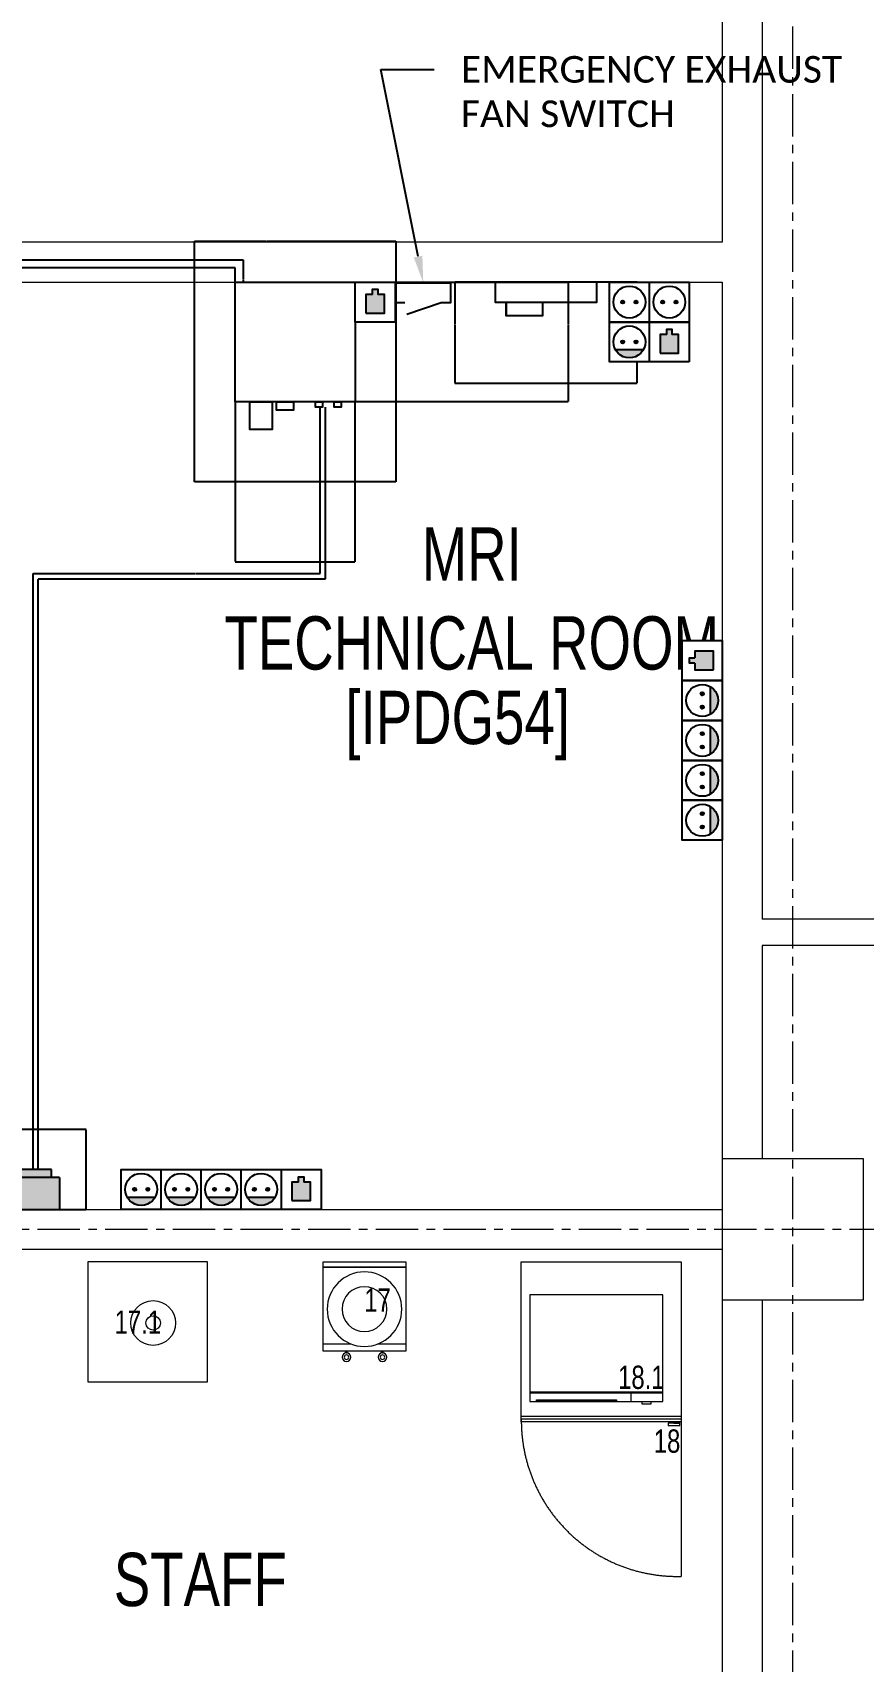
# Model space of a CAD drawing. Header units: millimetres. Extents: x 26027 to 581921, y 7230 to 233891.
# Drawn here: x 462997 to 466116, y 140724 to 146837 of the extents above; entities that cross this region are included whole.
import ezdxf
from ezdxf import colors
from ezdxf.entities.mleader import LeaderData, LeaderLine
from ezdxf.math import Vec2, Vec3

# ---------------------------------------------------------------- set-up
doc = ezdxf.new("R2010")
doc.units = ezdxf.units.MM
doc.header["$LTSCALE"] = 5
doc.set_wipeout_variables(frame=1)
for name, pattern in [('CACHE', [0.375, 0.25, -0.125]), ('CENTER', [50.8, 31.75, -6.35, 6.35, -6.35]), ('DASHED', [0.75, 0.5, -0.25]), ('FANTOME', [2.5, 1.25, -0.25, 0.25, -0.25, 0.25, -0.25])]:
    doc.linetypes.add(name, pattern=pattern)
for name, color, linetype, lineweight in [('72_EGR_BASE_TEXT', 7, 'Continuous', 5), ('LOADING', 163, 'Continuous', 5), ('Medical Equipment and Furniture', 163, 'Continuous', 0), ('Structure', 20, 'Continuous', 5), ('Walls', 32, 'Continuous', 5)]:
    doc.layers.add(name, color=color, linetype=linetype, lineweight=lineweight)
for name, color, linetype in [('axes', 9, 'Continuous'), ('GE-CLEARANCE', 83, 'FANTOME'), ('GE-ELEC_EQUIPMENT', 232, 'Continuous'), ('GE-EQUIPMENT', 140, 'Continuous'), ('GE-EQUIPMENT_INSERTION', 140, 'Continuous'), ('GE-EQUIPMENT_OUTLINE', 131, 'CACHE'), ('GE-STRUCTURAL_ELEMENTS_CEILING', 204, 'CACHE')]:
    doc.layers.add(name, color=color, linetype=linetype)
doc.layers.add('E-POWR', color=7, linetype='Continuous', lineweight=9, true_color=0x4e7e3e)
doc.layers.add('EXF', color=7, linetype='Continuous', lineweight=0, true_color=0x4e7e3e)
doc.layers.add('GE-DESIGNER_WARNING', color=1, linetype='Continuous', plot=False)
doc.styles.get("Standard").update_dxf_attribs({"font": 'calibri.ttf'})
doc.styles.add('X3G_ENTITY_257CFD', font='swisscl.ttf', dxfattribs={"height": 200})
doc.styles.add('X3G_ENTITY_2587EA', font='swisscl.ttf', dxfattribs={"height": 200})

# ---------------------------------------------------------------- blocks, each defined once
blk = doc.blocks.new('WATER DISPENSER1')
at = {"layer": 'LOADING'}
for p, q in [((39.296, -0.3448), (39.1904, -0.3448)), ((39.5004, -0.3448), (39.3949, -0.3448))]:
    blk.add_line(p, q, dxfattribs=at)
blk.add_lwpolyline([(39.5004, -0.6333), (39.5004, -0.3183), (39.1904, -0.3183), (39.1904, -0.6333), (39.5004, -0.6333)], dxfattribs=at)
for points in [[(39.2749, -0.3183), (39.278, -0.3183), (39.278, -0.3118), (39.2749, -0.3118)], [(39.281, -0.3183), (39.278, -0.3183), (39.278, -0.3118), (39.281, -0.3118)], [(39.4098, -0.3183), (39.4129, -0.3183), (39.4129, -0.3118), (39.4098, -0.3118)], [(39.416, -0.3183), (39.4129, -0.3183), (39.4129, -0.3118), (39.416, -0.3118)], [(39.5004, -0.6333), (39.1904, -0.6333), (39.1904, -0.6529), (39.5004, -0.6529)]]:
    blk.add_lwpolyline(points, close=True, dxfattribs=at)
for centre, radius in [((39.278, -0.2956), 0.0161), ((39.278, -0.2956), 0.00834), ((39.4129, -0.2956), 0.0161), ((39.4129, -0.2956), 0.00834), ((39.3454, -0.4758), 0.14), ((39.3454, -0.4758), 0.084)]:
    blk.add_circle(centre, radius, dxfattribs=at)
blk = doc.blocks.new('MICROWAVE')
at = {"layer": 'LOADING'}
for p, q in [((35.6883, -3.5368), (35.7218, -3.5368)), ((35.6883, -3.5463), (35.6883, -3.5368)), ((35.7218, -3.5368), (35.7218, -3.5463)), ((35.6435, -3.5463), (35.6435, -3.9463)), ((36.1435, -3.5463), (35.6435, -3.5463)), ((35.6435, -3.5771), (36.1435, -3.5771)), ((35.6435, -3.5783), (36.1435, -3.5783)), ((35.6435, -3.5796), (36.1435, -3.5796)), ((35.6435, -3.5808), (36.1435, -3.5808)), ((35.7218, -3.5463), (35.6883, -3.5463)), ((35.7624, -3.5463), (35.7624, -3.5771)), ((35.818, -3.5463), (36.1181, -3.5463)), ((35.818, -3.5523), (35.818, -3.5463)), ((36.1181, -3.5523), (35.818, -3.5523)), ((36.1181, -3.5463), (36.1181, -3.5523)), ((36.1435, -3.9463), (36.1435, -3.5463)), ((35.6435, -3.9463), (36.1435, -3.9463))]:
    blk.add_line(p, q, dxfattribs=at)
blk = doc.blocks.new('UNDER COUNTER FRIDGE')
at = {"layer": 'LOADING', "ltscale": 10}
blk.add_line((35.575, -3.49), (35.575, -2.89), dxfattribs=at)
at = {"layer": 'LOADING'}
for p, q in [((35.575, -3.47), (36.175, -3.47)), ((35.575, -4.07), (35.575, -3.47)), ((35.575, -3.48), (36.175, -3.48)), ((36.175, -3.47), (36.175, -4.07)), ((35.575, -3.49), (36.175, -3.49)), ((36.175, -4.07), (35.575, -4.07))]:
    blk.add_line(p, q, dxfattribs=at)
for points in [[(35.58, -3.4648), (35.6243, -3.4648), (35.6243, -3.4564), (35.58, -3.4564)], [(35.58, -3.47), (35.6031, -3.47), (35.6031, -3.4648), (35.58, -3.4648)]]:
    blk.add_lwpolyline(points, close=True, dxfattribs=at)
at = {"layer": 'LOADING', "linetype": 'DASHED', "ltscale": 10}
blk.add_arc((35.5899, -3.475), 0.5852, 359.51044, 91.45249, dxfattribs=at)
blk = doc.blocks.new('GE-EUR00431')
at = {"layer": 'GE-CLEARANCE'}
for p, q in [((225, 0), (1025, 0)), ((1025, 0), (1025, -450)), ((-225, -450), (-225, -1050)), ((1025, -450), (225, -450)), ((225, -1050), (225, -450)), ((-225, -1050), (225, -1050))]:
    blk.add_line(p, q, dxfattribs=at)
at = {"layer": 'GE-DESIGNER_WARNING', "linetype": 'FANTOME'}
blk.add_lwpolyline([(-378, -750), (-378, 153), (378, 153), (378, -750)], close=True, dxfattribs=at)
at = {"layer": 'GE-EQUIPMENT'}
for p, q in [((-225, -450), (-225, 0)), ((-225, 0), (225, 0)), ((225, 0), (225, -450)), ((225, -450), (-225, -450))]:
    blk.add_line(p, q, dxfattribs=at)
at = {"layer": 'GE-EQUIPMENT', "color": 140}
for points in [[(-170.5, -450), (-86.3, -450), (-86.3, -553), (-170.5, -553)], [(-69.3, -450), (-6.1, -450), (-6.1, -481.4), (-69.3, -481.4)], [(76.1, -450), (102.4, -450), (102.4, -469.2), (76.1, -469.2)], [(146.4, -450), (172.7, -450), (172.7, -469.2), (146.4, -469.2)]]:
    blk.add_lwpolyline(points, close=True, dxfattribs=at)
at = {"layer": 'GE-EQUIPMENT_OUTLINE'}
for p, q in [((-225, 0), (225, 0)), ((-225, -450), (-225, 0)), ((225, 0), (225, -450)), ((225, -450), (-225, -450))]:
    blk.add_line(p, q, dxfattribs=at)
blk = doc.blocks.new('GE-230V_PLUG_1_50')
blk.add_wipeout([(0, 150), (150, 150), (150, 0), (0, 0)]).dxf.layer = 'GE-ELEC_EQUIPMENT'
at = {"layer": 'GE-ELEC_EQUIPMENT'}
h = blk.add_hatch(color=256, dxfattribs=at)
h.dxf.hatch_style = 1
h.paths.add_polyline_path([(56, 75, 1), (44, 75, 1)])
h.paths.add_polyline_path([(106, 75, 1), (94, 75, 1)])
blk.add_lwpolyline([(150, 0), (0, 0), (0, 150), (150, 150), (150, 0)], dxfattribs=at)
for centre, radius in [((75, 75), 60), ((50, 75), 6), ((100, 75), 6)]:
    blk.add_circle(centre, radius, dxfattribs=at)
blk = doc.blocks.new('GE-PLUG_RESCUE_CURRENT_1_50')
blk.add_wipeout([(0, 150), (150, 150), (150, 0), (0, 0)]).dxf.layer = 'GE-ELEC_EQUIPMENT'
at = {"layer": 'GE-ELEC_EQUIPMENT'}
h = blk.add_hatch(color=256, dxfattribs=at)
h.dxf.hatch_style = 1
h.paths.add_polyline_path([(56, 75, 1), (44, 75, 1)])
h.paths.add_polyline_path([(106, 75, 1), (94, 75, 1)])
h = blk.add_hatch(color=256, dxfattribs=at)
h.dxf.hatch_style = 1
h.paths.add_polyline_path([(127, 45), (23, 45, 0.57735)])
blk.add_line((127, 45), (23, 45), dxfattribs=at)
blk.add_lwpolyline([(150, 0), (0, 0), (0, 150), (150, 150), (150, 0)], dxfattribs=at)
for centre, radius in [((75, 75), 60), ((50, 75), 6), ((100, 75), 6)]:
    blk.add_circle(centre, radius, dxfattribs=at)
blk = doc.blocks.new('GE-RJ45_1_50')
blk.add_wipeout([(0, 150), (150, 150), (150, 0), (0, 0)]).dxf.layer = 'GE-ELEC_EQUIPMENT'
at = {"layer": 'GE-ELEC_EQUIPMENT'}
h = blk.add_hatch(color=256, dxfattribs=at)
h.dxf.hatch_style = 1
h.paths.add_polyline_path([(110, 102.7), (85, 102.7), (85, 122.7), (65, 122.7), (65, 102.7), (40, 102.7), (40, 32.7), (110, 32.7)])
for points in [[(150, 0), (0, 0), (0, 150), (150, 150), (150, 0)], [(65, 102.7), (65, 122.7), (85, 122.7), (85, 102.7)], [(40, 32.7), (110, 32.7), (110, 102.7), (85, 102.7)], [(65, 102.7), (40, 102.7), (40, 32.7)]]:
    blk.add_lwpolyline(points, dxfattribs=at)
blk = doc.blocks.new('GE-EUR03428')
at = {"layer": 'GE-CLEARANCE'}
blk.add_lwpolyline([(-342.5, 0), (-342.5, -379.1), (342.5, -379.1), (342.5, 0)], close=True, dxfattribs=at)
at = {"layer": 'GE-EQUIPMENT'}
blk.add_line((-149.1, -76), (-149.1, -127), dxfattribs=at)
for points in [[(-190.5, 0), (-190.5, -76), (190.5, -76), (190.5, 0)], [(-149.1, -76), (-13.3, -76), (-13.3, -127), (-149.1, -127)]]:
    blk.add_lwpolyline(points, close=True, dxfattribs=at)
at = {"layer": 'GE-EQUIPMENT_OUTLINE'}
blk.add_line((-149.1, -76), (-149.1, -127), dxfattribs=at)
for points in [[(-190.5, 0), (-190.5, -76), (190.5, -76), (190.5, 0)], [(-149.1, -76), (-13.3, -76), (-13.3, -127), (-149.1, -127)]]:
    blk.add_lwpolyline(points, close=True, dxfattribs=at)
at = {"layer": 'GE-ELEC_EQUIPMENT'}
blk.add_blockref('GE-230V_PLUG_1_50', (238, -150), dxfattribs=at)
blk.add_blockref('GE-230V_PLUG_1_50', (388, -150), dxfattribs=at)
blk.add_blockref('GE-PLUG_RESCUE_CURRENT_1_50', (238, -300), dxfattribs=at)
blk.add_blockref('GE-RJ45_1_50', (388, -300), dxfattribs=at)
blk = doc.blocks.new('WATER_BACKUP')
at = {"layer": 'GE-STRUCTURAL_ELEMENTS_CEILING', "transparency": 33554687}
h = blk.add_hatch(color=255, dxfattribs=at)
h.dxf.hatch_style = 1
h.paths.add_polyline_path([(150, -730), (120, -730), (120, -700), (0, -700), (0, -900), (120, -900), (120, -870), (150, -870)])
edge = h.paths.add_edge_path()
edge.add_ellipse((88.3, -391.7), major_axis=(67.5, 0), ratio=0.321932, start_angle=0, end_angle=114.05837)
edge.add_line((60.7, -371.8), (60.7, -217.4))
edge.add_arc((40.7, -217.4), 20, 0, 180)
edge.add_line((20.7, -217.4), (20.7, -426.8))
edge.add_line((20.7, -426.8), (0, -426.8))
edge.add_line((0, -426.8), (0, -514.3))
edge.add_line((0, -514.3), (20.7, -514.3))
edge.add_line((20.7, -514.3), (20.7, -632.7))
edge.add_arc((40.7, -632.7), 20, 180, 360)
edge.add_line((60.7, -632.7), (60.7, -572.6))
edge.add_ellipse((88.3, -552.8), major_axis=(67.5, 0), ratio=0.321932, start_angle=245.94163, end_angle=360)
edge.add_line((155.8, -552.8), (155.8, -391.7))
at = {"layer": 'GE-STRUCTURAL_ELEMENTS_CEILING', "color": 232}
for p, q in [((20.7, -217.4), (20.7, -632.7)), ((60.7, -217.4), (60.7, -371.8)), ((25.7, -350.7), (25.7, -333.4)), ((25.7, -333.4), (40.7, -342.1)), ((40.7, -342.1), (25.7, -350.7)), ((32.1, -327.1), (49.4, -327.1)), ((40.7, -342.1), (32.1, -327.1)), ((49.4, -327.1), (40.7, -342.1)), ((40.7, -342.1), (55.7, -333.4)), ((55.7, -350.7), (40.7, -342.1)), ((55.7, -333.4), (55.7, -350.7)), ((37.6, -391.7), (37.6, -552.8)), ((53.7, -391.7), (53.7, -552.8)), ((71, -391.7), (71, -552.8)), ((88.3, -391.7), (88.3, -552.8)), ((107.4, -391.7), (107.4, -552.8)), ((123.4, -391.7), (123.4, -552.8)), ((140.7, -391.7), (140.7, -552.8)), ((60.7, -572.6), (60.7, -632.7)), ((120, -700), (0, -700)), ((0, -700), (0, -900)), ((120, -700), (120, -730)), ((120, -730), (150, -730)), ((120, -870), (120, -730)), ((150, -870), (150, -730)), ((120, -900), (0, -900)), ((120, -900), (120, -870)), ((120, -870), (150, -870))]:
    blk.add_line(p, q, dxfattribs=at)
at = {"layer": 'GE-STRUCTURAL_ELEMENTS_CEILING', "color": 83, "linetype": 'FANTOME'}
blk.add_lwpolyline([(300, -1000), (300, 0), (0, 0), (0, -1000)], close=True, dxfattribs=at)
at = {"layer": 'GE-STRUCTURAL_ELEMENTS_CEILING', "color": 232}
for points in [[(20.7, -514.3), (0, -514.3), (0, -426.8), (20.7, -426.8)], [(20.7, -391.7), (155.8, -391.7), (155.8, -552.8), (20.7, -552.8)]]:
    blk.add_lwpolyline(points, close=True, dxfattribs=at)
for centre in [(40.7, -217.4), (40.7, -632.7)]:
    blk.add_circle(centre, 20, dxfattribs=at)
blk.add_ellipse((88.3, -391.7), major_axis=(67.5, 0), ratio=0.321932, start_param=0, end_param=3.141593, dxfattribs=at)
at = {"layer": 'GE-STRUCTURAL_ELEMENTS_CEILING', "color": 232, "extrusion": (0, 0, -1)}
blk.add_ellipse((88.3, -552.8), major_axis=(67.5, 0), ratio=0.321932, start_param=0, end_param=3.141593, dxfattribs=at)

msp = doc.modelspace()

# ---------------------------------------------------------------- linework, layer by layer
at = {"layer": 'axes', "linetype": 'CENTER', "lineweight": 0}
for p, q in [((465850.8, 120285.6, 2.4), (465850.8, 230891.1, 2.4)), ((581030.5, 142345.3, 2.4), (449113.3, 142345.3, 2.4))]:
    msp.add_line(p, q, dxfattribs=at)
at = {"layer": 'GE-STRUCTURAL_ELEMENTS_CEILING', "color": 232, "linetype": 'CACHE', "elevation": 2.4}
for points in [[(462998.5, 142570.3), (462998.5, 144807), (464076.5, 144807), (464076.5, 145431.8)], [(463018.5, 142570.3), (463018.5, 144787), (464096.5, 144787), (464096.5, 145431.8)]]:
    msp.add_lwpolyline(points, dxfattribs=at)
at = {"layer": 'Medical Equipment and Furniture', "elevation": 0}
msp.add_lwpolyline([(463204.1, 141772.9), (463654.1, 141772.9), (463654.1, 142222.9), (463204.1, 142222.9)], close=True, dxfattribs=at)
at = {"layer": 'Medical Equipment and Furniture'}
for radius in [84, 27.1]:
    msp.add_circle((463449.6, 141993.9, 0), radius, dxfattribs=at)
at = {"layer": 'Structure', "elevation": 2.4}
msp.add_lwpolyline([(465585.8, 142080.3), (466115.8, 142080.3), (466115.8, 142610.3), (465585.8, 142610.3)], close=True, dxfattribs=at)
at = {"layer": 'Walls'}
for p, q in [((471435.8, 143510.1, 2.4), (465735.8, 143510.1, 2.4)), ((471435.8, 143410.1, 2.4), (465735.8, 143410.1, 2.4))]:
    msp.add_line(p, q, dxfattribs=at)
at = {"layer": 'Walls', "elevation": 2.4}
for points in [[(465585.8, 147780.3), (465585.8, 146050.9), (462198.5, 146050.9)], [(465735.8, 147780.3), (465735.8, 143510.1)], [(462198.5, 145900.9), (465585.8, 145900.9), (465585.8, 142610.3)], [(465735.8, 143410.1), (465735.8, 142610.3)], [(458385.8, 140457.8), (458385.8, 140774.9), (461973.5, 140775.3), (461973.5, 142420.3), (465585.8, 142420.3)], [(465585.8, 142270.3), (462198.5, 142270.3), (462198.5, 140450.3)], [(465585.8, 142080.3), (465585.8, 139308.5)], [(465735.8, 142080.3), (465735.8, 139308.5)]]:
    msp.add_lwpolyline(points, dxfattribs=at)

# ---------------------------------------------------------------- block references
at = {"layer": 'GE-EQUIPMENT_INSERTION'}
msp.add_blockref('GE-EUR00431', (463982.4, 145900.9, 2.4), dxfattribs=at)
at = {"layer": 'GE-EQUIPMENT_INSERTION', "rotation": 89.99999999999999}
msp.add_blockref('WATER_BACKUP', (462198.5, 142420.3, 2.4), dxfattribs=at)
at = {"layer": 'Medical Equipment and Furniture', "yscale": 1000, "zscale": 1000, "rotation": 180}
for name, p, xscale in [('WATER DISPENSER1', (424897.4, 141570, 0), -1000), ('UNDER COUNTER FRIDGE', (501006.6, 138152.9, 0), 1000), ('MICROWAVE', (501006.6, 138152.9, 0), 1000)]:
    msp.add_blockref(name, p, dxfattribs=dict(at, xscale=xscale))

# ---------------------------------------------------------------- texts
at = {"layer": '72_EGR_BASE_TEXT', "char_height": 200, "attachment_point": 2, "style": 'X3G_ENTITY_2587EA'}
for s, insert in [('MRI^JTECHNICAL ROOM', (464645.5, 144979.8, 2.4)), ('[IPDG54]', (464592.5, 144366.6, 2.4)), ('STAFF', (463626.4, 141131.3, 2.4))]:
    msp.add_mtext(s, dxfattribs=dict(at, insert=insert))
at = {"layer": 'Medical Equipment and Furniture', "char_height": 87.47, "attachment_point": 2, "style": 'X3G_ENTITY_257CFD'}
for s, insert in [('17', (464291.7, 142123.5, 0)), ('17.1', (463392, 142040.7, 0)), ('18.1', (465282.2, 141833.8, -2.4)), ('18', (465378.6, 141594.4, 0))]:
    msp.add_mtext(s, dxfattribs=dict(at, insert=insert))

# ---------------------------------------------------------------- next in the draw order: block references
at = {"layer": 'GE-ELEC_EQUIPMENT'}
for name, p in [('GE-PLUG_RESCUE_CURRENT_1_50', (463329.7, 142420.3, 2.4)), ('GE-RJ45_1_50', (463929.7, 142420.3, 2.4))]:
    msp.add_blockref(name, p, dxfattribs=at)
at = {"layer": 'GE-EQUIPMENT_INSERTION'}
msp.add_blockref('GE-EUR03428', (464924.2, 145900.9, 2.4), dxfattribs=at)

# ---------------------------------------------------------------- next in the draw order: hatches: boundary and pattern name
h = msp.add_hatch()
h.set_pattern_fill('CROSS', color=85, scale=10)
h.set_pattern_definition([(0, (368880, 104830), (63.5, 63.5), [31.75, -95.25]), (90, (368895.875, 104814.125), (-63.5, 63.5), [31.75, -95.25])])
edge = h.paths.add_edge_path()
edge.add_line((457685.6, 145694.3), (457685.6, 152806.1))
edge.add_line((457685.6, 152806.1), (462487.4, 152806.1))
edge.add_line((462487.4, 152806.1), (462487.4, 145900.9))
edge.add_line((462487.4, 145900.9), (462587.4, 145901.1))
edge.add_line((462587.4, 145901.1), (462587.4, 152806.1))
edge.add_line((462587.4, 152806.1), (464555.9, 152806.1))
edge.add_line((464555.9, 152806.1), (469284.4, 152806.1))
edge.add_line((469284.4, 152806.1), (471903.7, 152806.1))
edge.add_line((471903.7, 152806.1), (471903.7, 142653.2))
edge.add_line((471903.7, 142653.2), (478231.4, 142645.9))
edge.add_line((478231.4, 142645.9), (478231.4, 142845.2))
edge.add_line((478231.4, 142845.2), (472503.7, 142845.2))
edge.add_line((472503.7, 142845.2), (472503.7, 157840))
edge.add_line((472503.7, 157840), (472504, 159009.2))
edge.add_line((472504, 159009.2), (479768.6, 159009.2))
edge.add_line((479768.6, 159009.2), (479768.6, 159109.2))
edge.add_line((479768.6, 159109.2), (472503.7, 159109.2))
edge.add_line((472503.7, 159109.2), (472503.7, 169315.6))
edge.add_line((472503.7, 169315.6), (478921.1, 169315.6))
edge.add_line((478921.1, 169315.6), (484286.4, 169315.6))
edge.add_line((484286.4, 169315.6), (484286.4, 166351.2))
edge.add_line((484286.4, 166351.2), (484486.4, 166351.2))
edge.add_line((484486.4, 166351.2), (484486.4, 169515.6))
edge.add_line((484486.4, 169515.6), (479083.8, 169515.6))
edge.add_line((479083.8, 169515.6), (479083.8, 190946.9))
edge.add_line((479083.8, 190946.9), (479083.8, 191341.6))
edge.add_line((479083.8, 191341.6), (478883.8, 191341.6))
edge.add_line((478883.8, 191341.6), (478883.8, 195124.3))
edge.add_line((478883.8, 195124.3), (477262.4, 195124.3))
edge.add_line((477262.4, 195124.3), (477262.4, 205421.2))
edge.add_line((477262.4, 205421.2), (474368, 205421.2))
edge.add_line((474368, 205421.2), (469356.9, 205421.2))
edge.add_line((469356.9, 205421.2), (469256.9, 205421.2))
edge.add_line((469256.9, 205421.2), (469256.9, 204391.3))
edge.add_line((469256.9, 204391.3), (469856.9, 204391.3))
edge.add_line((469856.9, 204391.3), (469856.9, 204821.2))
edge.add_line((469856.9, 204821.2), (471179.3, 204821.2))
edge.add_line((471179.3, 204821.2), (471179.3, 204391.3))
edge.add_line((471179.3, 204391.3), (471779.3, 204391.3))
edge.add_line((471779.3, 204391.3), (471779.3, 204821.2))
edge.add_line((471779.3, 204821.2), (476662.4, 204821.2))
edge.add_line((476662.4, 204821.2), (476662.4, 194457.6))
edge.add_line((476662.4, 194457.6), (478283.8, 194457.6))
edge.add_line((478283.8, 194457.6), (478283.8, 169915.6))
edge.add_line((478283.8, 169915.6), (471903.7, 169915.6))
edge.add_line((471903.7, 169915.6), (471903.7, 159212))
edge.add_line((471903.7, 159212), (470513.7, 159212))
edge.add_line((470513.7, 159212), (470513.7, 159112))
edge.add_line((470513.7, 159112), (471903.7, 159112))
edge.add_line((471903.7, 159112), (471903.7, 153006.1))
edge.add_line((471903.7, 153006.1), (462587.4, 153006.1))
edge.add_line((462587.4, 153006.1), (462487.4, 152906.1))
edge.add_line((462487.4, 152906.1), (457585.6, 152906.1))
edge.add_line((457585.6, 152906.1), (457585.6, 145694.3))
at = {"layer": 'EXF'}
h = msp.add_hatch(dxfattribs=at)
h.set_pattern_fill('CROSS', color=256, scale=10)
edge = h.paths.add_edge_path()
edge.add_line((464555.9, 152806.1), (469284.4, 152806.1))
edge.add_line((469284.4, 152806.1), (471903.7, 152806.1))
edge.add_line((471903.7, 152806.1), (471903.7, 142653.2))
edge.add_line((471903.7, 142653.2), (478231.4, 142645.9))
edge.add_line((478231.4, 142645.9), (478231.4, 142845.2))
edge.add_line((478231.4, 142845.2), (472503.7, 142845.2))
edge.add_line((472503.7, 142845.2), (472503.7, 157840))
edge.add_line((472503.7, 157840), (472504, 159009.2))
edge.add_line((472504, 159009.2), (479768.6, 159009.2))
edge.add_line((479768.6, 159009.2), (479768.6, 159109.2))
edge.add_line((479768.6, 159109.2), (472503.7, 159109.2))
edge.add_line((472503.7, 159109.2), (472503.7, 169315.6))
edge.add_line((472503.7, 169315.6), (478921.1, 169315.6))
edge.add_line((478921.1, 169315.6), (484286.4, 169315.6))
edge.add_line((484286.4, 169315.6), (484286.4, 166351.2))
edge.add_line((484286.4, 166351.2), (484486.4, 166351.2))
edge.add_line((484486.4, 166351.2), (484486.4, 169515.6))
edge.add_line((484486.4, 169515.6), (479083.8, 169515.6))
edge.add_line((479083.8, 169515.6), (479083.8, 190946.9))
edge.add_line((479083.8, 190946.9), (479083.8, 191341.6))
edge.add_line((479083.8, 191341.6), (478883.8, 191341.6))
edge.add_line((478883.8, 191341.6), (478883.8, 195124.3))
edge.add_line((478883.8, 195124.3), (477262.4, 195124.3))
edge.add_line((477262.4, 195124.3), (477262.4, 205421.2))
edge.add_line((477262.4, 205421.2), (474368, 205421.2))
edge.add_line((474368, 205421.2), (469356.9, 205421.2))
edge.add_line((469356.9, 205421.2), (469256.9, 205421.2))
edge.add_line((469256.9, 205421.2), (469256.9, 204391.3))
edge.add_line((469256.9, 204391.3), (469856.9, 204391.3))
edge.add_line((469856.9, 204391.3), (469856.9, 204821.2))
edge.add_line((469856.9, 204821.2), (471179.3, 204821.2))
edge.add_line((471179.3, 204821.2), (471179.3, 204391.3))
edge.add_line((471179.3, 204391.3), (471779.3, 204391.3))
edge.add_line((471779.3, 204391.3), (471779.3, 204821.2))
edge.add_line((471779.3, 204821.2), (476662.4, 204821.2))
edge.add_line((476662.4, 204821.2), (476662.4, 194457.6))
edge.add_line((476662.4, 194457.6), (478283.8, 194457.6))
edge.add_line((478283.8, 194457.6), (478283.8, 169915.6))
edge.add_line((478283.8, 169915.6), (471903.7, 169915.6))
edge.add_line((471903.7, 169915.6), (471903.7, 159212))
edge.add_line((471903.7, 159212), (470513.7, 159212))
edge.add_line((470513.7, 159212), (470513.7, 159112))
edge.add_line((470513.7, 159112), (471903.7, 159112))
edge.add_line((471903.7, 159112), (471903.7, 153006.1))
edge.add_line((471903.7, 153006.1), (462587.4, 153006.1))

# ---------------------------------------------------------------- next in the draw order: block references
at = {"layer": 'GE-ELEC_EQUIPMENT'}
msp.add_blockref('GE-PLUG_RESCUE_CURRENT_1_50', (463479.7, 142420.3, 2.4), dxfattribs=at)

# ---------------------------------------------------------------- next in the draw order: block references
for name, p in [('GE-RJ45_1_50', (464207.4, 145750.9, 2.4)), ('GE-PLUG_RESCUE_CURRENT_1_50', (463629.7, 142420.3, 2.4))]:
    msp.add_blockref(name, p, dxfattribs=at)
at = {"layer": 'GE-ELEC_EQUIPMENT', "rotation": 90}
for name, p in [('GE-RJ45_1_50', (465585.8, 144405.6, 2.4)), ('GE-PLUG_RESCUE_CURRENT_1_50', (465585.8, 143805.6, 2.4))]:
    msp.add_blockref(name, p, dxfattribs=at)

# ---------------------------------------------------------------- next in the draw order: linework, layer by layer
at = {"layer": 'GE-ELEC_EQUIPMENT'}
msp.add_lwpolyline([(464394.5, 145823.3), (464361.8, 145823.3), (464361.8, 145898.3), (464565.3, 145898.3), (464565.3, 145823.3), (464530.1, 145823.3), (464401.9, 145779.4)], dxfattribs=at)

# ---------------------------------------------------------------- next in the draw order: block references
at = {"layer": 'GE-ELEC_EQUIPMENT', "rotation": 90}
msp.add_blockref('GE-PLUG_RESCUE_CURRENT_1_50', (465585.8, 143955.6, 2.4), dxfattribs=at)
at = {"layer": 'GE-ELEC_EQUIPMENT'}
msp.add_blockref('GE-PLUG_RESCUE_CURRENT_1_50', (463779.7, 142420.3, 2.4), dxfattribs=at)

# ---------------------------------------------------------------- next in the draw order: leaders
at = {"layer": 'E-POWR'}
ml = msp.add_multileader_mtext('Standard', dxfattribs=at)
ml.set_content('EMERGENCY EXHAUST \\PFAN SWITCH', color=256)
ml.set_leader_properties()
ml.build(insert=Vec2(0, 0))
ml.multileader.update_dxf_attribs({"text_right_attachment_type": 6, "dogleg_length": 200, "arrow_head_size": 100})
ctx = ml.context
ctx.base_point, ctx.char_height, ctx.arrow_head_size, ctx.landing_gap_size, ctx.plane_origin = Vec3(464504.8, 146698.4), 100, 100, 100, Vec3(470129.5, 144873.1)
ctx.right_attachment = 6
notes = []
notes.append((ctx, [(0, (1, 1, 0), (464304.8, 146698.4), (1, 0), 200, [(0, [(464463.5, 145898.3)], 0, [])])]))
ctx.mtext.insert, ctx.mtext.width, ctx.mtext.defined_height, ctx.mtext.flow_direction = Vec3(464604.8, 146749.1), 2204.136, 405.7, 5
for ctx, leaders in notes:
    for number, flags, end, landing, length, lines in leaders:
        leader = LeaderData()
        leader.index, (leader.has_last_leader_line, leader.has_dogleg_vector, leader.attachment_direction) = number, flags
        leader.last_leader_point, leader.dogleg_vector, leader.dogleg_length = Vec3(end), Vec3(landing), length
        for number, points, colour, breaks in lines:
            line = LeaderLine()
            line.index, line.vertices, line.color, line.breaks = number, Vec3.list(points), colors.encode_raw_color(colour), breaks
            leader.lines.append(line)
        ctx.leaders.append(leader)

# ---------------------------------------------------------------- next in the draw order: linework, layer by layer
at = {"layer": 'GE-STRUCTURAL_ELEMENTS_CEILING', "color": 232, "linetype": 'CACHE'}
msp.add_lwpolyline([(455984.7, 141825.2), (460112.4, 141825.2), (460112.4, 143633), (462854.5, 143633), (462854.5, 145984.8), (463787.3, 145984.8), (463787.3, 145900.9)], dxfattribs=at)
at = {"layer": 'GE-STRUCTURAL_ELEMENTS_CEILING', "color": 232, "linetype": 'CACHE', "elevation": 2.4}
msp.add_lwpolyline([(463757.4, 145900.9), (463757.4, 145953.8), (462886.9, 145953.8), (462886.9, 143603.2), (460153.1, 143603.2), (460153.1, 141782.1), (455984.7, 141782.1)], dxfattribs=at)

# ---------------------------------------------------------------- next in the draw order: block references
at = {"layer": 'GE-ELEC_EQUIPMENT', "rotation": 90}
msp.add_blockref('GE-PLUG_RESCUE_CURRENT_1_50', (465585.8, 144105.6, 2.4), dxfattribs=at)

# ---------------------------------------------------------------- next in the draw order: block references
msp.add_blockref('GE-PLUG_RESCUE_CURRENT_1_50', (465585.8, 144255.6, 2.4), dxfattribs=at)

doc.saveas('drawing.dxf')
